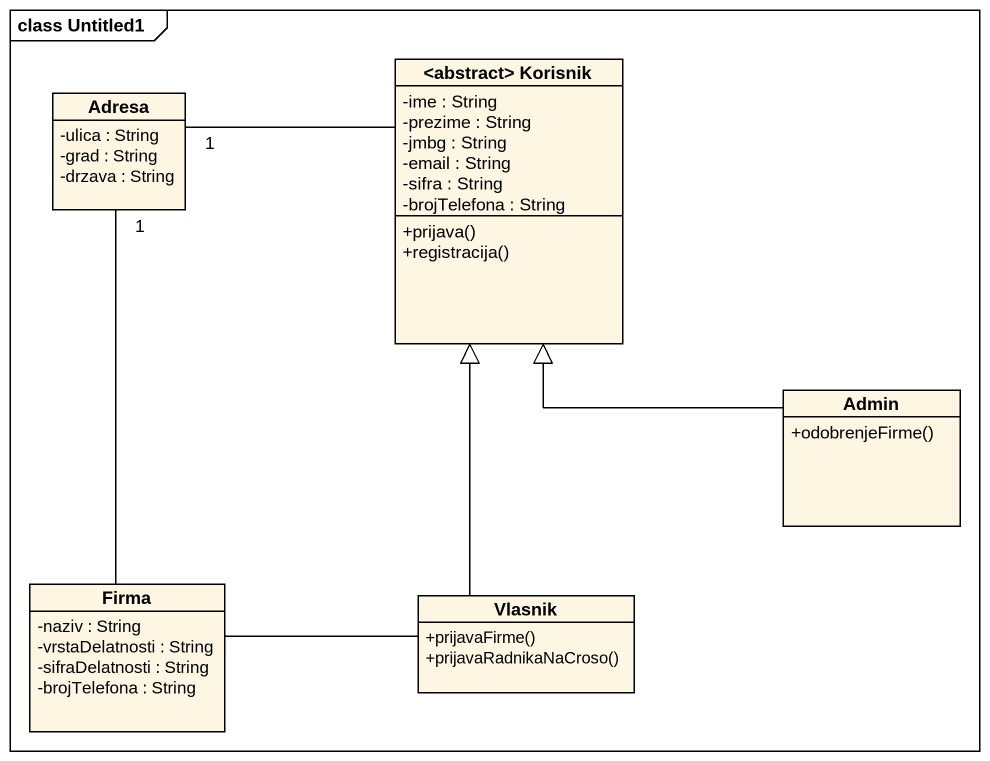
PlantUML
@startuml
mainframe class Untitled1
hide circle
hide empty members
skinparam classAttributeIconSize 0
class Adresa {
  -ulica : String
  -grad : String
  -drzava : String
}
class "<abstract> Korisnik" as abstract_Korisnik {
  -ime : String
  -prezime : String
  -jmbg : String
  -email : String
  -sifra : String
  -brojTelefona : String
  +prijava()
  +registracija()
}
class Admin {
  +odobrenjeFirme()
}
class Firma {
  -naziv : String
  -vrstaDelatnosti : String
  -sifraDelatnosti : String
  -brojTelefona : String
}
class Vlasnik {
  +prijavaFirme()
  +prijavaRadnikaNaCroso()
}
abstract_Korisnik -left- "1" Adresa
Admin -up-|> abstract_Korisnik
Firma -up- "1" Adresa
Vlasnik -up-|> abstract_Korisnik
Vlasnik -left- Firma
@enduml
